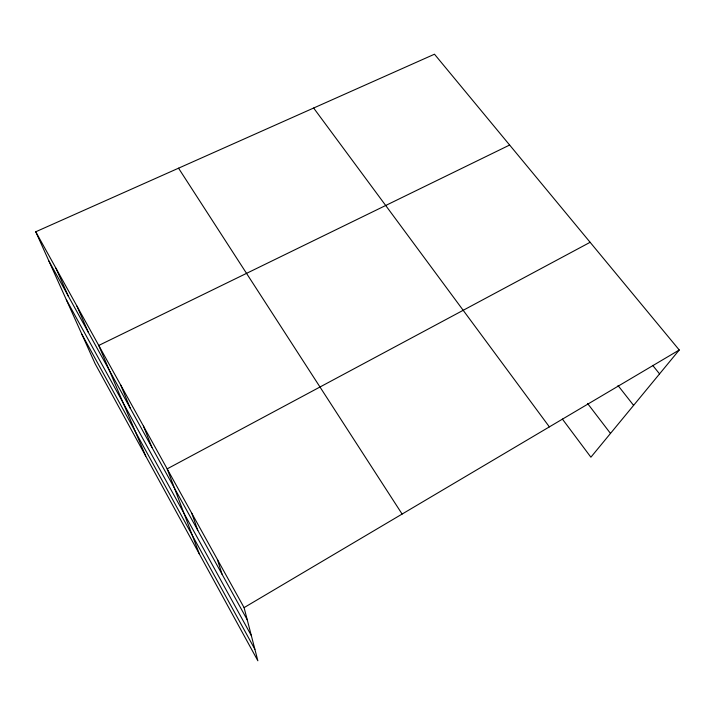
<?xml version="1.0" encoding="UTF-8"?>
<svg xmlns="http://www.w3.org/2000/svg" width="715" height="715" viewBox="0 0 715 715"><rect width="100%" height="100%" fill="white"/><g stroke="black" fill="none" stroke-linecap="round" stroke-linejoin="round"><path stroke-width="1.07" d="M35.75 231.776L244.083 607.625L257.865 660.785L95.095 363.667L35.75 231.776L434.479 54.215L679.25 349.984L590.894 457.198L562.383 419.062M244.083 607.625L679.25 349.984M590.125 242.296L167.167 468.87L199.351 553.973M509.634 145.038L98.759 345.443L145.771 456.17M652.688 365.383L659.561 373.882M618.019 385.537L633.606 405.378M587.533 403.421L610.485 433.424M313.644 108.028L549.37 426.882M178.544 168.186L402.116 514.067M48.915 261.038L247.238 619.807M66.325 299.719L251.322 635.564M81.876 334.289L254.898 649.327M55.985 268.277L68.345 296.18M76.97 306.145L88.454 332.564M120.701 385.045L130.237 408.149M143.492 426.158L151.946 447.42M191.79 513.281L197.805 530.378M217.405 559.496L222.052 574.234"/></g></svg>
